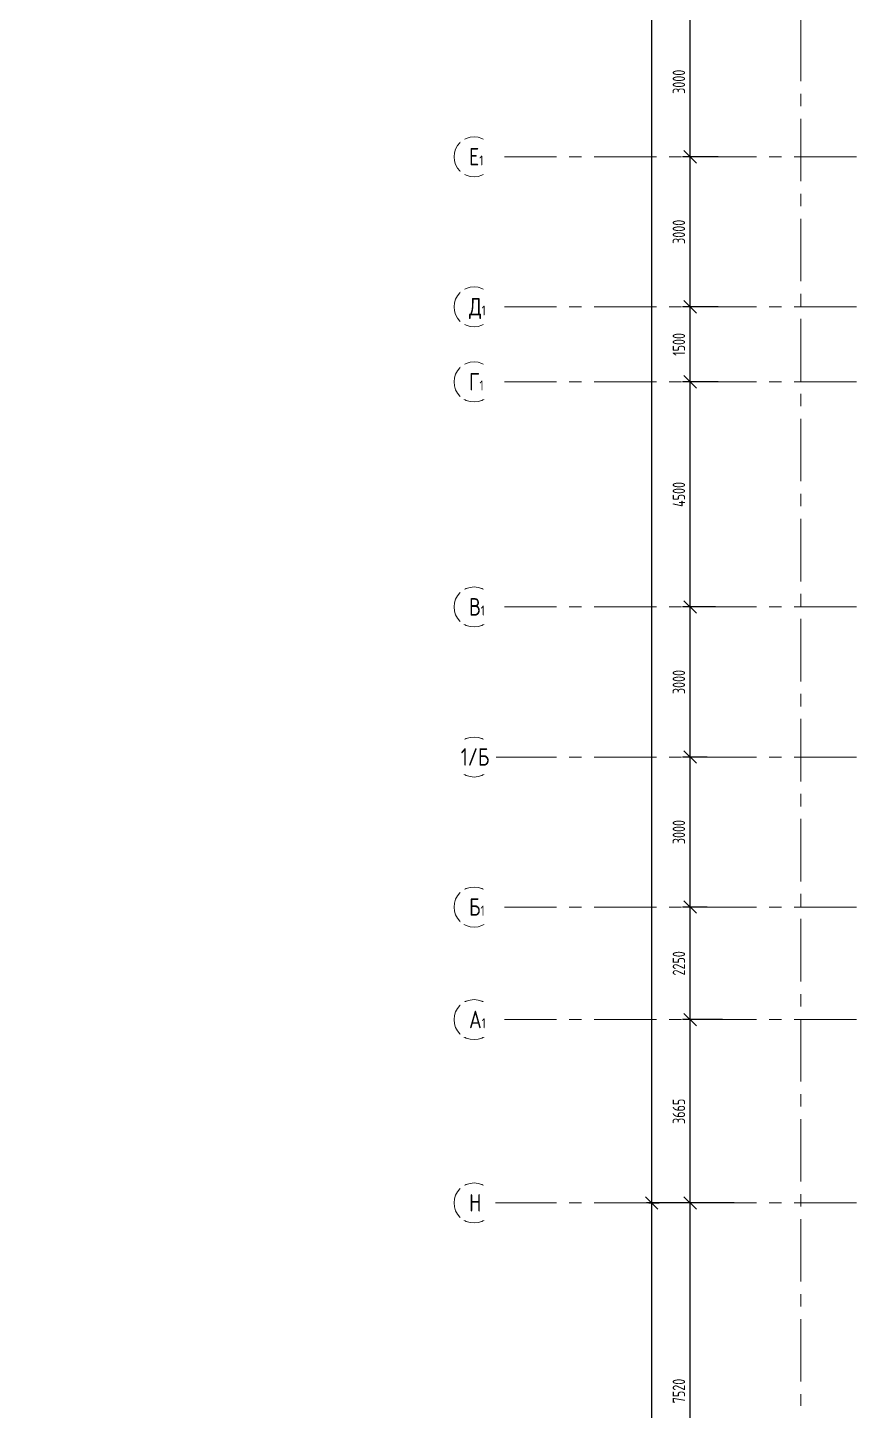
# Model space of a CAD drawing. Header units: millimetres. Extents: x -8417289 to 9420486, y 0 to 166066.
# Drawn here: x -368632 to -352002, y 78539 to 106183 of the extents above; entities that cross this region are included whole.
import ezdxf

# ---------------------------------------------------------------- set-up
doc = ezdxf.new("R2010")
doc.units = ezdxf.units.MM
doc.header["$MEASUREMENT"] = 0
doc.header["$PDMODE"] = 3
doc.header["$PDSIZE"] = -4
doc.linetypes.add('CENTER', pattern=[2, 1.25, -0.25, 0.25, -0.25])
doc.layers.get('0').update_dxf_attribs({"color": 250, "lineweight": 9})
doc.layers.get('Defpoints').update_dxf_attribs({"color": 6})
for name, color, linetype, lineweight in [('АР_Оси', 195, 'Continuous', 9), ('АР_Оси размеры', 164, 'Continuous', 9), ('тх разм', 250, 'Continuous', 9)]:
    doc.layers.add(name, color=color, linetype=linetype, lineweight=lineweight)
doc.styles.add('ISOCPEUR', font='isocpeur.TTF')
doc.styles.add('ГОСТ 2.304', font='isocpeur.TTF', dxfattribs={"width": 0.7})
doc.dimstyles.new('R_100', dxfattribs={"dimtxt": 270, "dimasz": 120, "dimexe": 100, "dimexo": 0, "dimgap": 60, "dimtad": 1, "dimdec": 0, "dimrnd": 50, "dimzin": 0, "dimdsep": 46, "dimtxsty": 'ISOCPEUR', "dimblk": 'ARCHTICK', "dimcen": 0, "dimdle": 100, "dimclrd": 256, "dimclre": 256, "dimclrt": 256, "dimadec": 0, "dimazin": 0, "dimtfac": 2, "dimtdec": 0, "dimtofl": 0, "dimtmove": 1, "dimatfit": 3, "dimfxl": 1, "dimtvp": 3, "dimtolj": 1, "dimtzin": 0, "dimarcsym": 0})
doc.dimstyles.new('СПДС', dxfattribs={"dimscale": 100, "dimtxt": 2.5, "dimasz": 2.5, "dimexe": 1.5, "dimexo": 0, "dimgap": 1, "dimtad": 1, "dimdec": 0, "dimrnd": 1, "dimtxsty": 'ГОСТ 2.304', "dimblk": 'OBLIQUE', "dimcen": 2.5, "dimdle": 1.5, "dimadec": 0, "dimazin": 2, "dimtfac": 0.75, "dimtdec": 0, "dimtmove": 1, "dimatfit": 3, "dimfxl": 1, "dimtolj": 1, "dimarcsym": 1})

# ---------------------------------------------------------------- blocks, each defined once
blk = doc.blocks.new('_Oblique')
at = {"color": 0, "linetype": 'ByBlock', "lineweight": -2}
blk.add_line((-0.5, -0.5), (0.5, 0.5), dxfattribs=at)
blk = doc.blocks.new('*D534')
at = {"layer": 'Defpoints', "color": 0, "lineweight": 30, "ltscale": 100, "transparency": 16777216}
for p in [(-355385, 82686), (-354506, 82686), (-354567, 75166)]:
    blk.add_point(p, dxfattribs=at)
at = {"layer": 'АР_Оси размеры', "color": 0, "lineweight": -2, "ltscale": 100, "transparency": 16777216}
for p, q in [((-354506, 82686), (-355535, 82686)), ((-355385, 75016), (-355385, 82836)), ((-354567, 75166), (-355535, 75166))]:
    blk.add_line(p, q, dxfattribs=at)
at = {"layer": 'АР_Оси размеры', "color": 0, "lineweight": -2, "ltscale": 100, "transparency": 16777216, "xscale": 250, "yscale": 250, "zscale": 250}
for p, rotation in [((-355385, 82686), 90), ((-355385, 75166), 270)]:
    blk.add_blockref('_Oblique', p, dxfattribs=dict(at, rotation=rotation))
at = {"layer": 'АР_Оси размеры', "color": 0, "ltscale": 100, "transparency": 16777216, "insert": (-355610, 78926), "char_height": 250, "attachment_point": 5, "rotation": 90, "style": 'ГОСТ 2.304'}
blk.add_mtext('\\A1;7520', dxfattribs=at)
blk = doc.blocks.new('*D535')
at = {"layer": 'Defpoints', "color": 0, "lineweight": 30, "ltscale": 100, "transparency": 16777216}
for p in [(-355385, 86351), (-354736, 86351), (-354506, 82686)]:
    blk.add_point(p, dxfattribs=at)
at = {"layer": 'АР_Оси размеры', "color": 0, "lineweight": -2, "ltscale": 100, "transparency": 16777216}
for p, q in [((-354736, 86351), (-355535, 86351)), ((-355385, 82536), (-355385, 86501)), ((-354506, 82686), (-355535, 82686))]:
    blk.add_line(p, q, dxfattribs=at)
at = {"layer": 'АР_Оси размеры', "color": 0, "lineweight": -2, "ltscale": 100, "transparency": 16777216, "xscale": 250, "yscale": 250, "zscale": 250}
for p, rotation in [((-355385, 86351), 90), ((-355385, 82686), 270)]:
    blk.add_blockref('_Oblique', p, dxfattribs=dict(at, rotation=rotation))
at = {"layer": 'АР_Оси размеры', "color": 0, "ltscale": 100, "transparency": 16777216, "insert": (-355610, 84518), "char_height": 250, "attachment_point": 5, "rotation": 90, "style": 'ГОСТ 2.304'}
blk.add_mtext('\\A1;3665', dxfattribs=at)
blk = doc.blocks.new('*D536')
at = {"layer": 'Defpoints', "color": 0, "lineweight": 30, "ltscale": 100, "transparency": 16777216}
for p in [(-355385, 88601), (-355043, 88601), (-354736, 86351)]:
    blk.add_point(p, dxfattribs=at)
at = {"layer": 'АР_Оси размеры', "color": 0, "lineweight": -2, "ltscale": 100, "transparency": 16777216}
for p, q in [((-355385, 86201), (-355385, 88751)), ((-355043, 88601), (-355535, 88601)), ((-354736, 86351), (-355535, 86351))]:
    blk.add_line(p, q, dxfattribs=at)
at = {"layer": 'АР_Оси размеры', "color": 0, "lineweight": -2, "ltscale": 100, "transparency": 16777216, "xscale": 250, "yscale": 250, "zscale": 250}
for p, rotation in [((-355385, 88601), 90), ((-355385, 86351), 270)]:
    blk.add_blockref('_Oblique', p, dxfattribs=dict(at, rotation=rotation))
at = {"layer": 'АР_Оси размеры', "color": 0, "ltscale": 100, "transparency": 16777216, "insert": (-355610, 87476), "char_height": 250, "attachment_point": 5, "rotation": 90, "style": 'ГОСТ 2.304'}
blk.add_mtext('\\A1;2250', dxfattribs=at)
blk = doc.blocks.new('*D537')
at = {"layer": 'Defpoints', "color": 0, "lineweight": 30, "ltscale": 100, "transparency": 16777216}
for p in [(-355385, 91601), (-355043, 91601), (-355043, 88601)]:
    blk.add_point(p, dxfattribs=at)
at = {"layer": 'АР_Оси размеры', "color": 0, "lineweight": -2, "ltscale": 100, "transparency": 16777216}
for p, q in [((-355043, 91601), (-355535, 91601)), ((-355385, 88451), (-355385, 91751)), ((-355043, 88601), (-355535, 88601))]:
    blk.add_line(p, q, dxfattribs=at)
at = {"layer": 'АР_Оси размеры', "color": 0, "lineweight": -2, "ltscale": 100, "transparency": 16777216, "xscale": 250, "yscale": 250, "zscale": 250}
for p, rotation in [((-355385, 91601), 90), ((-355385, 88601), 270)]:
    blk.add_blockref('_Oblique', p, dxfattribs=dict(at, rotation=rotation))
at = {"layer": 'АР_Оси размеры', "color": 0, "ltscale": 100, "transparency": 16777216, "insert": (-355610, 90101), "char_height": 250, "attachment_point": 5, "rotation": 90, "style": 'ГОСТ 2.304'}
blk.add_mtext('\\A1;3000', dxfattribs=at)
blk = doc.blocks.new('*D538')
at = {"layer": 'Defpoints', "color": 0, "lineweight": 30, "ltscale": 100, "transparency": 16777216}
for p in [(-355385, 94601), (-354876, 94601), (-355043, 91601)]:
    blk.add_point(p, dxfattribs=at)
at = {"layer": 'АР_Оси размеры', "color": 0, "lineweight": -2, "ltscale": 100, "transparency": 16777216}
for p, q in [((-354876, 94601), (-355535, 94601)), ((-355385, 91451), (-355385, 94751)), ((-355043, 91601), (-355535, 91601))]:
    blk.add_line(p, q, dxfattribs=at)
at = {"layer": 'АР_Оси размеры', "color": 0, "lineweight": -2, "ltscale": 100, "transparency": 16777216, "xscale": 250, "yscale": 250, "zscale": 250}
for p, rotation in [((-355385, 94601), 90), ((-355385, 91601), 270)]:
    blk.add_blockref('_Oblique', p, dxfattribs=dict(at, rotation=rotation))
at = {"layer": 'АР_Оси размеры', "color": 0, "ltscale": 100, "transparency": 16777216, "insert": (-355610, 93101), "char_height": 250, "attachment_point": 5, "rotation": 90, "style": 'ГОСТ 2.304'}
blk.add_mtext('\\A1;3000', dxfattribs=at)
blk = doc.blocks.new('*D539')
at = {"layer": 'Defpoints', "color": 0, "lineweight": 30, "ltscale": 100, "transparency": 16777216}
for p in [(-355385, 99101), (-354822, 99101), (-354876, 94601)]:
    blk.add_point(p, dxfattribs=at)
at = {"layer": 'АР_Оси размеры', "color": 0, "lineweight": -2, "ltscale": 100, "transparency": 16777216}
for p, q in [((-355385, 94451), (-355385, 99251)), ((-354822, 99101), (-355535, 99101)), ((-354876, 94601), (-355535, 94601))]:
    blk.add_line(p, q, dxfattribs=at)
at = {"layer": 'АР_Оси размеры', "color": 0, "lineweight": -2, "ltscale": 100, "transparency": 16777216, "xscale": 250, "yscale": 250, "zscale": 250}
for p, rotation in [((-355385, 99101), 90), ((-355385, 94601), 270)]:
    blk.add_blockref('_Oblique', p, dxfattribs=dict(at, rotation=rotation))
at = {"layer": 'АР_Оси размеры', "color": 0, "ltscale": 100, "transparency": 16777216, "insert": (-355610, 96851), "char_height": 250, "attachment_point": 5, "rotation": 90, "style": 'ГОСТ 2.304'}
blk.add_mtext('\\A1;4500', dxfattribs=at)
blk = doc.blocks.new('*D540')
at = {"layer": 'Defpoints', "color": 0, "lineweight": 30, "ltscale": 100, "transparency": 16777216}
for p in [(-355385, 100601), (-354822, 100601), (-354822, 99101)]:
    blk.add_point(p, dxfattribs=at)
at = {"layer": 'АР_Оси размеры', "color": 0, "lineweight": -2, "ltscale": 100, "transparency": 16777216}
for p, q in [((-355385, 98951), (-355385, 100751)), ((-354822, 100601), (-355535, 100601)), ((-354822, 99101), (-355535, 99101))]:
    blk.add_line(p, q, dxfattribs=at)
at = {"layer": 'АР_Оси размеры', "color": 0, "lineweight": -2, "ltscale": 100, "transparency": 16777216, "xscale": 250, "yscale": 250, "zscale": 250}
for p, rotation in [((-355385, 100601), 90), ((-355385, 99101), 270)]:
    blk.add_blockref('_Oblique', p, dxfattribs=dict(at, rotation=rotation))
at = {"layer": 'АР_Оси размеры', "color": 0, "ltscale": 100, "transparency": 16777216, "insert": (-355610, 99851), "char_height": 250, "attachment_point": 5, "rotation": 90, "style": 'ГОСТ 2.304'}
blk.add_mtext('\\A1;1500', dxfattribs=at)
blk = doc.blocks.new('*D541')
at = {"layer": 'Defpoints', "color": 0, "lineweight": 30, "ltscale": 100, "transparency": 16777216}
for p in [(-355385, 103601), (-354961, 103601), (-354822, 100601)]:
    blk.add_point(p, dxfattribs=at)
at = {"layer": 'АР_Оси размеры', "color": 0, "lineweight": -2, "ltscale": 100, "transparency": 16777216}
for p, q in [((-355385, 100451), (-355385, 103751)), ((-354961, 103601), (-355535, 103601)), ((-354822, 100601), (-355535, 100601))]:
    blk.add_line(p, q, dxfattribs=at)
at = {"layer": 'АР_Оси размеры', "color": 0, "lineweight": -2, "ltscale": 100, "transparency": 16777216, "xscale": 250, "yscale": 250, "zscale": 250}
for p, rotation in [((-355385, 103601), 90), ((-355385, 100601), 270)]:
    blk.add_blockref('_Oblique', p, dxfattribs=dict(at, rotation=rotation))
at = {"layer": 'АР_Оси размеры', "color": 0, "ltscale": 100, "transparency": 16777216, "insert": (-355610, 102101), "char_height": 250, "attachment_point": 5, "rotation": 90, "style": 'ГОСТ 2.304'}
blk.add_mtext('\\A1;3000', dxfattribs=at)
blk = doc.blocks.new('*D542')
at = {"layer": 'Defpoints', "color": 0, "lineweight": 30, "ltscale": 100, "transparency": 16777216}
for p in [(-355385, 106601), (-354961, 106601), (-354822, 103601)]:
    blk.add_point(p, dxfattribs=at)
at = {"layer": 'АР_Оси размеры', "color": 0, "lineweight": -2, "ltscale": 100, "transparency": 16777216}
for p, q in [((-355385, 103451), (-355385, 106751)), ((-354961, 106601), (-355535, 106601)), ((-354822, 103601), (-355535, 103601))]:
    blk.add_line(p, q, dxfattribs=at)
at = {"layer": 'АР_Оси размеры', "color": 0, "lineweight": -2, "ltscale": 100, "transparency": 16777216, "xscale": 250, "yscale": 250, "zscale": 250}
for p, rotation in [((-355385, 106601), 90), ((-355385, 103601), 270)]:
    blk.add_blockref('_Oblique', p, dxfattribs=dict(at, rotation=rotation))
at = {"layer": 'АР_Оси размеры', "color": 0, "ltscale": 100, "transparency": 16777216, "insert": (-355610, 105101), "char_height": 250, "attachment_point": 5, "rotation": 90, "style": 'ГОСТ 2.304'}
blk.add_mtext('\\A1;3000', dxfattribs=at)
blk = doc.blocks.new('*D551')
at = {"layer": 'Defpoints', "color": 0, "lineweight": 30, "ltscale": 100, "transparency": 16777216}
for p in [(-356211, 130601), (-356211, 82686), (-356155, 82686)]:
    blk.add_point(p, dxfattribs=at)
at = {"layer": 'АР_Оси размеры', "color": 0, "lineweight": -2, "ltscale": 100, "transparency": 16777216}
for p, q in [((-356211, 130601), (-356005, 130601)), ((-356155, 130751), (-356155, 82536)), ((-356211, 82686), (-356005, 82686))]:
    blk.add_line(p, q, dxfattribs=at)
at = {"layer": 'АР_Оси размеры', "color": 0, "lineweight": -2, "ltscale": 100, "transparency": 16777216, "xscale": 250, "yscale": 250, "zscale": 250}
for p, rotation in [((-356155, 130601), 90), ((-356155, 82686), 270)]:
    blk.add_blockref('_Oblique', p, dxfattribs=dict(at, rotation=rotation))
at = {"layer": 'АР_Оси размеры', "color": 0, "ltscale": 100, "transparency": 16777216, "insert": (-356380, 106643), "char_height": 250, "attachment_point": 5, "rotation": 90, "style": 'ГОСТ 2.304'}
blk.add_mtext('\\A1;47915', dxfattribs=at)
blk = doc.blocks.new('_ArchTick')
at = {"color": 0, "linetype": 'ByBlock', "const_width": 0.15}
blk.add_lwpolyline([(-0.5, -0.5), (0.5, 0.5)], dxfattribs=at)
blk = doc.blocks.new('*D1394')
at = {"layer": 'Defpoints', "color": 0, "lineweight": 13, "ltscale": 500, "transparency": 16777216}
for p in [(-355020, 82686), (-356155, 55206), (-355864, 55206)]:
    blk.add_point(p, dxfattribs=at)
at = {"layer": 'тх разм', "lineweight": -2, "ltscale": 500, "transparency": 16777216}
for p, q in [((-355020, 82686), (-356255, 82686)), ((-356155, 82786), (-356155, 55106)), ((-355864, 55206), (-356255, 55206))]:
    blk.add_line(p, q, dxfattribs=at)
at = {"layer": 'тх разм', "lineweight": -2, "ltscale": 500, "transparency": 16777216, "xscale": 120, "yscale": 120, "zscale": 120}
for p, rotation in [((-356155, 82686), 90), ((-356155, 55206), 270)]:
    blk.add_blockref('_ArchTick', p, dxfattribs=dict(at, rotation=rotation))
at = {"layer": 'тх разм', "lineweight": 13, "ltscale": 500, "transparency": 16777216, "insert": (-356350, 68946), "char_height": 270, "attachment_point": 5, "rotation": 90, "style": 'ISOCPEUR'}
blk.add_mtext('\\A1;27480', dxfattribs=at)

msp = doc.modelspace()

# ---------------------------------------------------------------- linework, layer by layer
at = {"layer": 'АР_Оси', "linetype": 'CENTER', "ltscale": 1000}
for p, q in [((-353172.1, 134363.2), (-353172.1, 78630.8)), ((-359305.8, 103600.7), (-276127.4, 103600.7)), ((-359305.8, 100600.7), (-276127.4, 100600.7)), ((-359305.8, 99100.7), (-276127.4, 99100.7)), ((-359305.8, 94600.7), (-276127.4, 94600.7)), ((-359305.8, 91600.7), (-276127.4, 91600.7)), ((-359305.8, 88600.7), (-276127.4, 88600.7)), ((-359305.8, 86350.7), (-276127.4, 86350.7)), ((-359305.8, 82685.7), (-275708.6, 82685.7))]:
    msp.add_line(p, q, dxfattribs=at)
at = {"layer": 'АР_Оси', "ltscale": 0.5}
for centre in [(-359705.8, 103600.7), (-359705.8, 100600.7), (-359705.8, 99100.7), (-359705.8, 94600.7), (-359705.8, 91600.7), (-359705.8, 88600.7), (-359705.8, 86350.7), (-359705.8, 82685.7)]:
    msp.add_circle(centre, 400, dxfattribs=at)

# ---------------------------------------------------------------- dimensions: what is measured, and where the dimension line sits
at = {"layer": 'АР_Оси размеры', "ltscale": 100}
for base, p1, p2, picture, middle in [((-356155.3, 82685.7), (-356211.1, 130600.7), (-356211.1, 82685.7), '*D551', (-356380.3, 106643.2)), ((-355384.8, 106600.7), (-354821.8, 103600.7), (-354961.3, 106600.7), '*D542', (-355609.8, 105100.7)), ((-355384.8, 103600.7), (-354821.8, 100600.7), (-354961.3, 103600.7), '*D541', (-355609.8, 102100.7)), ((-355384.8, 100600.7), (-354821.8, 99100.7), (-354821.8, 100600.7), '*D540', (-355609.8, 99850.7)), ((-355384.8, 99100.7), (-354875.8, 94600.7), (-354821.8, 99100.7), '*D539', (-355609.8, 96850.7)), ((-355384.8, 94600.7), (-355042.8, 91600.7), (-354875.8, 94600.7), '*D538', (-355609.8, 93100.7)), ((-355384.8, 91600.7), (-355042.8, 88600.7), (-355042.8, 91600.7), '*D537', (-355609.8, 90100.7)), ((-355384.8, 88600.7), (-354735.9, 86350.7), (-355042.8, 88600.7), '*D536', (-355609.8, 87475.7)), ((-355384.8, 86350.7), (-354506, 82685.7), (-354735.9, 86350.7), '*D535', (-355609.8, 84518.2)), ((-355384.8, 82685.7), (-354566.9, 75165.7), (-354506, 82685.7), '*D534', (-355609.8, 78925.7))]:
    dim = msp.add_linear_dim(base=base, p1=p1, p2=p2, angle=90, dimstyle='СПДС', dxfattribs=at)
    dim.commit()
    dim.dimension.update_dxf_attribs({"geometry": picture, "text_midpoint": middle})
at = {"layer": 'тх разм', "lineweight": 13, "ltscale": 500}
dim = msp.add_linear_dim(base=(-356155.3, 55205.7), p1=(-355020.4, 82685.7), p2=(-355863.8, 55205.7), angle=90, dimstyle='R_100', override={"dimpost": '\\X', "dimfxl": 2.5, "dimarcsym": 2}, dxfattribs=at)
dim.commit()
dim.dimension.update_dxf_attribs({"geometry": '*D1394', "text_midpoint": (-356350.3, 68945.7)})

# ---------------------------------------------------------------- next in the draw order: texts
at = {"layer": 'АР_Оси', "char_height": 350, "width": 528.82, "attachment_point": 1, "line_spacing_factor": 1.149209, "style": 'ГОСТ 2.304', "bg_fill": 2}
for s, insert in [('{\\W0.8;Е\\H0.57143x;1}', (-359805.6, 103778.5)), ('{\\W0.8;Д\\H0.57143x;1}', (-359805.6, 100778.5)), ('{\\W0.8;Г\\H0.57143x;1}', (-359805.6, 99278.5)), ('{\\W0.8;В\\H0.57143x;1}', (-359805.6, 94778.5)), ('{\\W0.8;1/Б}', (-359970.5, 91778.5)), ('{\\W0.8;Б\\H0.57143x;1}', (-359805.6, 88778.5)), ('{\\W0.8;А\\H0.57143x;1}', (-359805.6, 86528.5))]:
    msp.add_mtext(s, dxfattribs=dict(at, insert=insert))
at = {"layer": 'АР_Оси', "insert": (-359805.6, 82863.5), "char_height": 350, "attachment_point": 1, "line_spacing_factor": 1.149209, "style": 'ГОСТ 2.304', "bg_fill": 2}
msp.add_mtext('{\\W0.8;Н}', dxfattribs=at)

doc.saveas('drawing.dxf')
